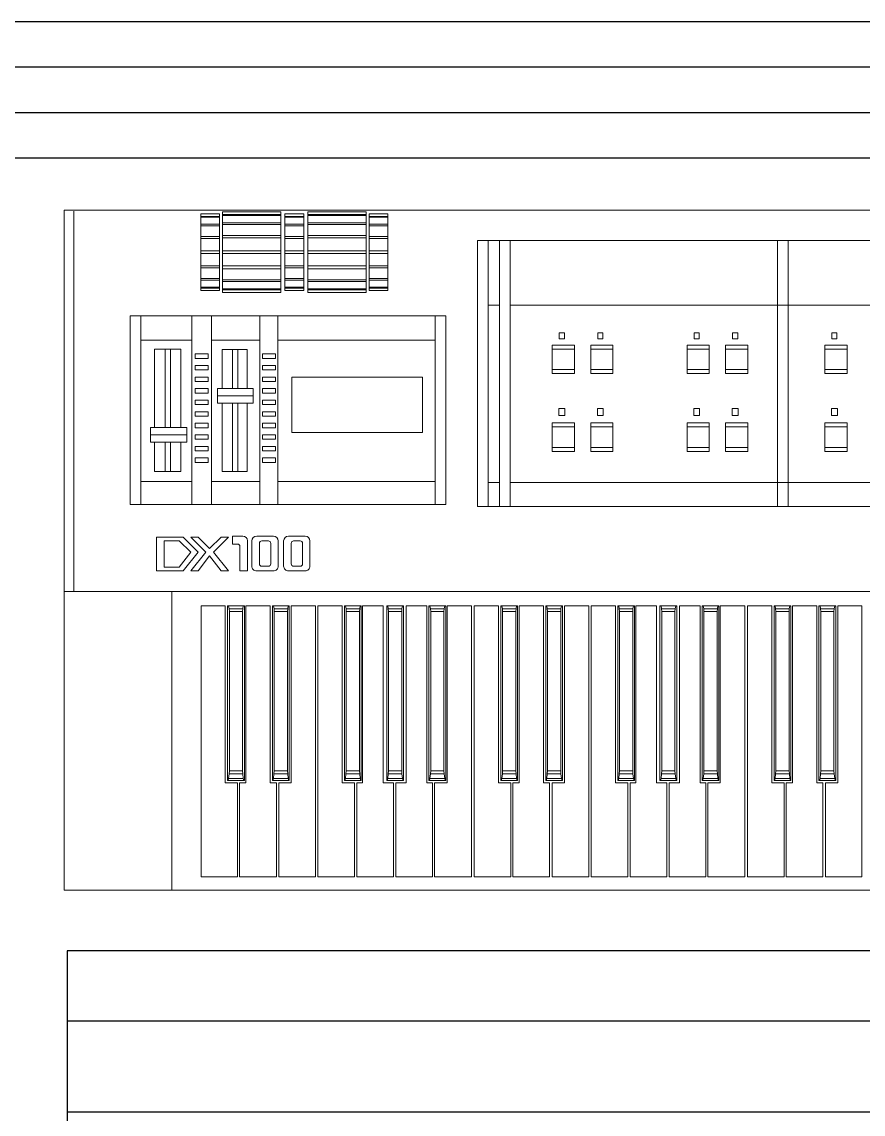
# Model space of a CAD drawing. Header units: inches. Extents: x -370 to 18, y -197 to 199.
# Drawn here: x -167.489 to -166.563, y 176.805 to 178.007 of the extents above; entities that cross this region are included whole.
import ezdxf

# ---------------------------------------------------------------- set-up
doc = ezdxf.new("R2010")
doc.units = ezdxf.units.IN
doc.header["$MEASUREMENT"] = 0
doc.layers.add('a_MUEBLE', color=3, linetype='Continuous', lineweight=5)
doc.layers.add('MUEBLES', color=7, linetype='Continuous')

# ---------------------------------------------------------------- blocks, each defined once
blk = doc.blocks.new('ca_mus12')
at = {"layer": 'a_MUEBLE', "linetype": 'Continuous'}
for p, q in [((0, 50.898), (0, 0)), ((101.974, 50.898), (0, 50.898)), ((30.924, 28.735), (30.924, 48.634)), ((30.924, 48.634), (30.924, 28.735)), ((31.712, 48.634), (30.924, 48.634)), ((30.924, 48.634), (96.845, 48.634)), ((33.363, 48.634), (32.575, 48.634)), ((53.382, 48.634), (54.17, 48.634)), ((4.934, 42.989), (4.934, 28.871)), ((28.553, 42.989), (4.934, 42.989)), ((28.553, 28.871), (28.553, 42.989)), ((4.934, 28.871), (28.553, 28.871)), ((30.924, 28.735), (31.712, 28.735)), ((96.845, 28.735), (30.924, 28.735)), ((32.575, 28.735), (33.363, 28.735)), ((54.17, 28.735), (53.382, 28.735)), ((0, 22.375), (101.974, 22.375)), ((0, 0), (101.974, 0))]:
    blk.add_line(p, q, dxfattribs=at)
at = {"layer": 'a_MUEBLE', "color": 8, "linetype": 'Continuous'}
for p, q in [((11.845, 44.746), (11.845, 50.766)), ((11.845, 50.766), (11.845, 50.573)), ((16.214, 50.766), (11.845, 50.766)), ((11.845, 50.766), (16.214, 50.766)), ((16.214, 50.573), (16.214, 50.766)), ((16.214, 50.766), (16.214, 44.746)), ((18.224, 50.766), (18.224, 44.746)), ((22.594, 50.766), (18.224, 50.766)), ((18.225, 50.766), (22.594, 50.766)), ((18.225, 50.573), (18.225, 50.766)), ((22.594, 50.766), (22.594, 50.573)), ((22.594, 44.746), (22.594, 50.766)), ((10.211, 50.623), (10.211, 44.889)), ((10.211, 50.438), (10.211, 50.623)), ((10.211, 50.623), (11.613, 50.623)), ((11.613, 50.623), (10.211, 50.623)), ((11.613, 50.438), (10.211, 50.438)), ((10.211, 49.846), (10.211, 50.371)), ((10.211, 50.371), (11.613, 50.371)), ((11.613, 50.623), (11.613, 50.438)), ((11.613, 44.889), (11.613, 50.623)), ((11.613, 50.371), (11.613, 49.846)), ((11.845, 50.573), (16.214, 50.573)), ((11.845, 50.501), (11.845, 49.95)), ((16.214, 50.501), (11.845, 50.501)), ((11.845, 49.95), (16.214, 49.95)), ((16.214, 49.95), (16.214, 50.501)), ((16.518, 50.623), (16.518, 44.889)), ((16.518, 50.438), (16.518, 50.623)), ((16.518, 50.623), (17.92, 50.623)), ((17.92, 50.623), (16.518, 50.623)), ((17.92, 50.438), (16.518, 50.438)), ((16.518, 49.846), (16.518, 50.371)), ((16.518, 50.371), (17.92, 50.371)), ((17.92, 50.623), (17.92, 50.438)), ((17.92, 44.889), (17.92, 50.623)), ((17.92, 50.371), (17.92, 49.846)), ((18.224, 50.501), (22.594, 50.501)), ((18.224, 49.95), (18.224, 50.501)), ((22.594, 49.95), (18.224, 49.95)), ((22.594, 50.573), (18.225, 50.573)), ((22.594, 50.501), (22.594, 49.95)), ((22.826, 50.623), (22.826, 50.438)), ((24.227, 50.623), (22.826, 50.623)), ((22.826, 50.623), (24.227, 50.623)), ((22.826, 44.889), (22.826, 50.623)), ((22.826, 50.438), (24.227, 50.438)), ((22.826, 50.371), (22.826, 49.846)), ((24.227, 50.371), (22.826, 50.371)), ((24.227, 50.623), (24.227, 44.889)), ((24.227, 50.438), (24.227, 50.623)), ((24.227, 49.846), (24.227, 50.371)), ((11.613, 49.846), (10.211, 49.846)), ((10.211, 48.935), (10.211, 49.72)), ((10.211, 49.72), (11.613, 49.72)), ((11.613, 49.72), (11.613, 48.935)), ((11.845, 49.818), (16.214, 49.818)), ((11.845, 48.994), (11.845, 49.818)), ((16.214, 49.818), (16.214, 48.994)), ((17.92, 49.846), (16.518, 49.846)), ((16.518, 48.935), (16.518, 49.72)), ((16.518, 49.72), (17.92, 49.72)), ((17.92, 49.72), (17.92, 48.935)), ((18.224, 49.818), (18.224, 48.994)), ((22.594, 49.818), (18.224, 49.818)), ((22.594, 48.994), (22.594, 49.818)), ((22.826, 49.846), (24.227, 49.846)), ((22.826, 49.72), (22.826, 48.935)), ((24.227, 49.72), (22.826, 49.72)), ((24.227, 48.935), (24.227, 49.72)), ((11.613, 48.935), (10.211, 48.935)), ((10.211, 47.845), (10.211, 48.771)), ((10.211, 48.771), (11.613, 48.771)), ((11.613, 48.771), (11.613, 47.845)), ((16.214, 48.994), (11.845, 48.994)), ((11.845, 48.822), (11.845, 47.849)), ((16.214, 48.822), (11.845, 48.822)), ((16.214, 47.849), (16.214, 48.822)), ((17.92, 48.935), (16.518, 48.935)), ((16.518, 47.845), (16.518, 48.771)), ((16.518, 48.771), (17.92, 48.771)), ((17.92, 48.771), (17.92, 47.845)), ((18.224, 48.994), (22.594, 48.994)), ((18.224, 48.822), (22.594, 48.822)), ((18.224, 47.849), (18.224, 48.822)), ((22.594, 48.822), (22.594, 47.849)), ((22.826, 48.935), (24.227, 48.935)), ((22.826, 48.771), (22.826, 47.845)), ((24.227, 48.771), (22.826, 48.771)), ((24.227, 47.845), (24.227, 48.771)), ((31.712, 28.735), (31.712, 48.634)), ((32.575, 48.634), (32.575, 28.735)), ((33.363, 28.735), (33.363, 48.634)), ((53.382, 28.735), (53.382, 48.634)), ((54.17, 48.634), (54.17, 28.735)), ((11.613, 47.845), (10.211, 47.845)), ((10.211, 46.741), (10.211, 47.667)), ((10.211, 47.667), (11.613, 47.667)), ((11.613, 47.667), (11.613, 46.741)), ((11.845, 47.849), (16.214, 47.849)), ((11.845, 47.663), (16.214, 47.663)), ((11.845, 46.725), (11.845, 47.663)), ((16.214, 47.663), (16.214, 46.725)), ((17.92, 47.845), (16.518, 47.845)), ((16.518, 46.741), (16.518, 47.667)), ((16.518, 47.667), (17.92, 47.667)), ((17.92, 47.667), (17.92, 46.741)), ((22.594, 47.849), (18.224, 47.849)), ((18.224, 47.663), (18.224, 46.725)), ((22.594, 47.663), (18.224, 47.663)), ((22.594, 46.725), (22.594, 47.663)), ((22.826, 47.845), (24.227, 47.845)), ((22.826, 47.667), (22.826, 46.741)), ((24.227, 47.667), (22.826, 47.667)), ((24.227, 46.741), (24.227, 47.667)), ((11.613, 46.741), (10.211, 46.741)), ((16.214, 46.725), (11.845, 46.725)), ((17.92, 46.741), (16.518, 46.741)), ((18.224, 46.725), (22.594, 46.725)), ((22.826, 46.741), (24.227, 46.741)), ((10.211, 45.792), (10.211, 46.577)), ((10.211, 46.577), (11.613, 46.577)), ((11.613, 45.792), (10.211, 45.792)), ((11.613, 46.577), (11.613, 45.792)), ((11.845, 46.518), (11.845, 45.694)), ((16.214, 46.518), (11.845, 46.518)), ((16.214, 45.694), (16.214, 46.518)), ((16.518, 45.792), (16.518, 46.577)), ((16.518, 46.577), (17.92, 46.577)), ((17.92, 45.792), (16.518, 45.792)), ((17.92, 46.577), (17.92, 45.792)), ((18.224, 46.518), (22.594, 46.518)), ((18.224, 45.694), (18.224, 46.518)), ((22.594, 46.518), (22.594, 45.694)), ((22.826, 46.577), (22.826, 45.792)), ((24.227, 46.577), (22.826, 46.577)), ((22.826, 45.792), (24.227, 45.792)), ((24.227, 45.792), (24.227, 46.577)), ((10.211, 45.142), (10.211, 45.666)), ((10.211, 45.666), (11.613, 45.666)), ((11.613, 45.142), (10.211, 45.142)), ((10.211, 44.889), (10.211, 45.074)), ((10.211, 45.074), (11.613, 45.074)), ((11.613, 45.666), (11.613, 45.142)), ((11.613, 45.074), (11.613, 44.889)), ((11.845, 45.694), (16.214, 45.694)), ((11.845, 45.562), (16.21, 45.562)), ((11.845, 45.011), (11.845, 45.562)), ((16.21, 45.011), (11.845, 45.011)), ((16.21, 45.562), (16.21, 45.011)), ((16.518, 45.142), (16.518, 45.666)), ((16.518, 45.666), (17.92, 45.666)), ((17.92, 45.142), (16.518, 45.142)), ((16.518, 44.889), (16.518, 45.074)), ((16.518, 45.074), (17.92, 45.074)), ((17.92, 45.666), (17.92, 45.142)), ((17.92, 45.074), (17.92, 44.889)), ((22.594, 45.694), (18.224, 45.694)), ((18.229, 45.562), (18.229, 45.011)), ((22.594, 45.562), (18.229, 45.562)), ((18.229, 45.011), (22.594, 45.011)), ((22.594, 45.011), (22.594, 45.562)), ((22.826, 45.666), (22.826, 45.142)), ((24.227, 45.666), (22.826, 45.666)), ((22.826, 45.142), (24.227, 45.142)), ((22.826, 45.074), (22.826, 44.889)), ((24.227, 45.074), (22.826, 45.074)), ((24.227, 45.142), (24.227, 45.666)), ((24.227, 44.889), (24.227, 45.074)), ((11.613, 44.889), (10.211, 44.889)), ((10.211, 44.889), (11.613, 44.889)), ((11.845, 44.94), (11.845, 44.746)), ((16.214, 44.94), (11.845, 44.94)), ((11.845, 44.746), (16.214, 44.746)), ((16.214, 44.746), (11.845, 44.746)), ((16.214, 44.746), (16.214, 44.94)), ((17.92, 44.889), (16.518, 44.889)), ((16.518, 44.889), (17.92, 44.889)), ((18.224, 44.94), (22.594, 44.94)), ((18.224, 44.746), (18.224, 44.94)), ((18.224, 44.746), (22.594, 44.746)), ((22.594, 44.746), (18.224, 44.746)), ((22.594, 44.94), (22.594, 44.746)), ((22.826, 44.889), (24.227, 44.889)), ((24.227, 44.889), (22.826, 44.889)), ((31.715, 43.78), (32.575, 43.78)), ((33.363, 43.78), (94.407, 43.78)), ((5.725, 42.957), (5.725, 28.903)), ((9.556, 42.957), (9.556, 28.903)), ((11.011, 28.903), (11.011, 42.957)), ((14.646, 42.951), (14.646, 28.908)), ((15.995, 28.908), (15.995, 42.951)), ((27.762, 28.903), (27.762, 42.957)), ((37.044, 41.73), (37.044, 41.269)), ((37.43, 41.73), (37.044, 41.73)), ((37.43, 41.269), (37.43, 41.73)), ((39.927, 41.73), (39.927, 41.269)), ((40.314, 41.73), (39.927, 41.73)), ((40.314, 41.269), (40.314, 41.73)), ((47.135, 41.73), (47.135, 41.269)), ((47.522, 41.73), (47.135, 41.73)), ((47.522, 41.269), (47.522, 41.73)), ((50.019, 41.73), (50.019, 41.269)), ((50.405, 41.73), (50.019, 41.73)), ((50.405, 41.269), (50.405, 41.73)), ((57.443, 41.73), (57.443, 41.269)), ((57.83, 41.73), (57.443, 41.73)), ((57.83, 41.269), (57.83, 41.73)), ((5.725, 41.165), (9.556, 41.165)), ((11.011, 41.165), (14.646, 41.165)), ((15.995, 41.165), (27.762, 41.165)), ((37.044, 41.269), (37.43, 41.269)), ((39.927, 41.269), (40.314, 41.269)), ((47.135, 41.269), (47.522, 41.269)), ((50.019, 41.269), (50.405, 41.269)), ((57.443, 41.269), (57.83, 41.269)), ((6.765, 40.495), (6.765, 34.641)), ((8.729, 40.495), (6.765, 40.495)), ((7.543, 40.464), (7.543, 34.641)), ((7.951, 40.464), (7.951, 34.641)), ((8.729, 34.641), (8.729, 40.495)), ((9.806, 40.141, 2.328), (9.806, 39.81, 2.328)), ((10.779, 40.141, 2.328), (9.806, 40.141, 2.328)), ((10.779, 39.81, 2.328), (10.779, 40.141, 2.328)), ((11.807, 40.463), (11.807, 37.567)), ((13.676, 40.463), (11.807, 40.463)), ((12.585, 40.432), (12.585, 37.567)), ((12.992, 40.432), (12.992, 37.567)), ((13.676, 37.567), (13.676, 40.463)), ((14.824, 40.141, 2.328), (14.824, 39.81, 2.328)), ((15.797, 40.141, 2.328), (14.824, 40.141, 2.328)), ((15.797, 39.81, 2.328), (15.797, 40.141, 2.328)), ((36.522, 40.809), (36.522, 38.666)), ((38.182, 40.809), (36.522, 40.809)), ((36.522, 40.504), (36.522, 38.971)), ((38.182, 40.504), (36.522, 40.504)), ((38.182, 38.666), (38.182, 40.809)), ((38.182, 38.971), (38.182, 40.504)), ((39.406, 40.809), (39.406, 38.666)), ((41.065, 40.809), (39.406, 40.809)), ((39.406, 40.504), (39.406, 38.971)), ((41.065, 40.504), (39.406, 40.504)), ((41.065, 38.666), (41.065, 40.809)), ((41.065, 38.971), (41.065, 40.504)), ((46.614, 40.809), (46.614, 38.666)), ((48.273, 40.809), (46.614, 40.809)), ((46.614, 40.504), (46.614, 38.971)), ((48.273, 40.504), (46.614, 40.504)), ((48.273, 38.666), (48.273, 40.809)), ((48.273, 38.971), (48.273, 40.504)), ((49.497, 40.809), (49.497, 38.666)), ((51.157, 40.809), (49.497, 40.809)), ((49.497, 40.504), (49.497, 38.971)), ((51.157, 40.504), (49.497, 40.504)), ((51.157, 38.666), (51.157, 40.809)), ((51.157, 38.971), (51.157, 40.504)), ((56.922, 40.809), (56.922, 38.666)), ((58.581, 40.809), (56.922, 40.809)), ((56.922, 40.504), (56.922, 38.971)), ((58.581, 40.504), (56.922, 40.504)), ((58.581, 38.666), (58.581, 40.809)), ((58.581, 38.971), (58.581, 40.504)), ((9.806, 39.81, 2.328), (10.779, 39.81, 2.328)), ((9.806, 39.276, 2.328), (9.806, 38.945, 2.328)), ((10.779, 39.276, 2.328), (9.806, 39.276, 2.328)), ((10.779, 38.945, 2.328), (10.779, 39.276, 2.328)), ((14.824, 39.81, 2.328), (15.797, 39.81, 2.328)), ((14.824, 39.276, 2.328), (14.824, 38.945, 2.328)), ((15.797, 39.276, 2.328), (14.824, 39.276, 2.328)), ((15.797, 38.945, 2.328), (15.797, 39.276, 2.328)), ((9.806, 38.945, 2.328), (10.779, 38.945, 2.328)), ((14.824, 38.945, 2.328), (15.797, 38.945, 2.328)), ((36.522, 38.971), (38.182, 38.971)), ((36.522, 38.666), (38.182, 38.666)), ((39.406, 38.971), (41.065, 38.971)), ((39.406, 38.666), (41.065, 38.666)), ((46.614, 38.971), (48.273, 38.971)), ((46.614, 38.666), (48.273, 38.666)), ((49.497, 38.971), (51.157, 38.971)), ((49.497, 38.666), (51.157, 38.666)), ((56.922, 38.971), (58.581, 38.971)), ((56.922, 38.666), (58.581, 38.666)), ((9.806, 38.411, 2.328), (9.806, 38.08, 2.328)), ((10.779, 38.411, 2.328), (9.806, 38.411, 2.328)), ((9.806, 38.08, 2.328), (10.779, 38.08, 2.328)), ((10.779, 38.08, 2.328), (10.779, 38.411, 2.328)), ((14.824, 38.411, 2.328), (14.824, 38.08, 2.328)), ((15.797, 38.411, 2.328), (14.824, 38.411, 2.328)), ((14.824, 38.08, 2.328), (15.797, 38.08, 2.328)), ((15.797, 38.08, 2.328), (15.797, 38.411, 2.328)), ((17.03, 38.406), (17.03, 34.253)), ((26.814, 38.406), (17.03, 38.406)), ((26.814, 34.253), (26.814, 38.406)), ((9.806, 37.546, 2.328), (9.806, 37.215, 2.328)), ((10.779, 37.546, 2.328), (9.806, 37.546, 2.328)), ((9.806, 37.215, 2.328), (10.779, 37.215, 2.328)), ((10.779, 37.215, 2.328), (10.779, 37.546, 2.328)), ((11.475, 37.567), (11.475, 36.467)), ((14.139, 37.567), (11.475, 37.567)), ((11.475, 37.017), (14.139, 37.017)), ((14.139, 36.467), (14.139, 37.567)), ((14.824, 37.546, 2.328), (14.824, 37.215, 2.328)), ((15.797, 37.546, 2.328), (14.824, 37.546, 2.328)), ((14.824, 37.215, 2.328), (15.797, 37.215, 2.328)), ((15.797, 37.215, 2.328), (15.797, 37.546, 2.328)), ((9.806, 36.681, 2.328), (9.806, 36.35, 2.328)), ((10.779, 36.681, 2.328), (9.806, 36.681, 2.328)), ((9.806, 36.35, 2.328), (10.779, 36.35, 2.328)), ((10.779, 36.35, 2.328), (10.779, 36.681, 2.328)), ((11.475, 36.467), (14.139, 36.467)), ((11.807, 36.467), (11.807, 31.345)), ((12.585, 36.467), (12.585, 31.345)), ((12.992, 36.467), (12.992, 31.345)), ((13.676, 31.345), (13.676, 36.467)), ((14.824, 36.681, 2.328), (14.824, 36.35, 2.328)), ((15.797, 36.681, 2.328), (14.824, 36.681, 2.328)), ((14.824, 36.35, 2.328), (15.797, 36.35, 2.328)), ((15.797, 36.35, 2.328), (15.797, 36.681, 2.328)), ((37.014, 36.053), (37.014, 35.533)), ((37.46, 36.053), (37.014, 36.053)), ((37.46, 35.533), (37.46, 36.053)), ((39.897, 36.053), (39.897, 35.533)), ((40.343, 36.053), (39.897, 36.053)), ((40.343, 35.533), (40.343, 36.053)), ((47.105, 36.053), (47.105, 35.533)), ((47.552, 36.053), (47.105, 36.053)), ((47.552, 35.533), (47.552, 36.053)), ((49.989, 36.053), (49.989, 35.533)), ((50.435, 36.053), (49.989, 36.053)), ((50.435, 35.533), (50.435, 36.053)), ((57.413, 36.053), (57.413, 35.533)), ((57.86, 36.053), (57.413, 36.053)), ((57.86, 35.533), (57.86, 36.053)), ((9.806, 35.816, 2.328), (9.806, 35.485, 2.328)), ((10.779, 35.816, 2.328), (9.806, 35.816, 2.328)), ((9.806, 35.485, 2.328), (10.779, 35.485, 2.328)), ((10.779, 35.485, 2.328), (10.779, 35.816, 2.328)), ((14.824, 35.816, 2.328), (14.824, 35.485, 2.328)), ((15.797, 35.816, 2.328), (14.824, 35.816, 2.328)), ((14.824, 35.485, 2.328), (15.797, 35.485, 2.328)), ((15.797, 35.485, 2.328), (15.797, 35.816, 2.328)), ((37.014, 35.533), (37.46, 35.533)), ((39.897, 35.533), (40.343, 35.533)), ((47.105, 35.533), (47.552, 35.533)), ((49.989, 35.533), (50.435, 35.533)), ((57.413, 35.533), (57.86, 35.533)), ((6.451, 34.641), (6.451, 33.541)), ((9.17, 34.641), (6.451, 34.641)), ((9.17, 33.541), (9.17, 34.641)), ((9.806, 34.951, 2.328), (9.806, 34.62, 2.328)), ((10.779, 34.951, 2.328), (9.806, 34.951, 2.328)), ((9.806, 34.62, 2.328), (10.779, 34.62, 2.328)), ((10.779, 34.62, 2.328), (10.779, 34.951, 2.328)), ((14.824, 34.951, 2.328), (14.824, 34.62, 2.328)), ((15.797, 34.951, 2.328), (14.824, 34.951, 2.328)), ((14.824, 34.62, 2.328), (15.797, 34.62, 2.328)), ((15.797, 34.62, 2.328), (15.797, 34.951, 2.328)), ((36.522, 34.986), (36.522, 32.843)), ((38.182, 34.986), (36.522, 34.986)), ((36.522, 34.681), (36.522, 33.148)), ((38.182, 34.681), (36.522, 34.681)), ((38.182, 32.843), (38.182, 34.986)), ((38.182, 33.148), (38.182, 34.681)), ((39.406, 34.986), (39.406, 32.843)), ((41.065, 34.986), (39.406, 34.986)), ((39.406, 34.681), (39.406, 33.148)), ((41.065, 34.681), (39.406, 34.681)), ((41.065, 32.843), (41.065, 34.986)), ((41.065, 33.148), (41.065, 34.681)), ((46.614, 34.986), (46.614, 32.843)), ((48.273, 34.986), (46.614, 34.986)), ((46.614, 34.681), (46.614, 33.148)), ((48.273, 34.681), (46.614, 34.681)), ((48.273, 32.843), (48.273, 34.986)), ((48.273, 33.148), (48.273, 34.681)), ((49.497, 34.986), (49.497, 32.843)), ((51.157, 34.986), (49.497, 34.986)), ((49.497, 34.681), (49.497, 33.148)), ((51.157, 34.681), (49.497, 34.681)), ((51.157, 32.843), (51.157, 34.986)), ((51.157, 33.148), (51.157, 34.681)), ((56.922, 34.986), (56.922, 32.843)), ((58.581, 34.986), (56.922, 34.986)), ((56.922, 34.681), (56.922, 33.148)), ((58.581, 34.681), (56.922, 34.681)), ((58.581, 32.843), (58.581, 34.986)), ((58.581, 33.148), (58.581, 34.681)), ((6.451, 34.091), (9.17, 34.091)), ((6.451, 33.541), (9.17, 33.541)), ((6.765, 33.541), (6.765, 31.345)), ((7.543, 33.541), (7.543, 31.345)), ((7.951, 33.541), (7.951, 31.345)), ((8.729, 31.345), (8.729, 33.541)), ((9.806, 34.086, 2.328), (9.806, 33.755, 2.328)), ((10.779, 34.086, 2.328), (9.806, 34.086, 2.328)), ((9.806, 33.755, 2.328), (10.779, 33.755, 2.328)), ((10.779, 33.755, 2.328), (10.779, 34.086, 2.328)), ((14.824, 34.086, 2.328), (14.824, 33.755, 2.328)), ((15.797, 34.086, 2.328), (14.824, 34.086, 2.328)), ((14.824, 33.755, 2.328), (15.797, 33.755, 2.328)), ((15.797, 33.755, 2.328), (15.797, 34.086, 2.328)), ((17.03, 34.253), (26.814, 34.253)), ((9.806, 33.221, 2.328), (9.806, 32.89, 2.328)), ((10.779, 33.221, 2.328), (9.806, 33.221, 2.328)), ((9.806, 32.89, 2.328), (10.779, 32.89, 2.328)), ((10.779, 32.89, 2.328), (10.779, 33.221, 2.328)), ((14.824, 33.221, 2.328), (14.824, 32.89, 2.328)), ((15.797, 33.221, 2.328), (14.824, 33.221, 2.328)), ((14.824, 32.89, 2.328), (15.797, 32.89, 2.328)), ((15.797, 32.89, 2.328), (15.797, 33.221, 2.328)), ((36.522, 33.148), (38.182, 33.148)), ((36.522, 32.843), (38.182, 32.843)), ((39.406, 33.148), (41.065, 33.148)), ((39.406, 32.843), (41.065, 32.843)), ((46.614, 33.148), (48.273, 33.148)), ((46.614, 32.843), (48.273, 32.843)), ((49.497, 33.148), (51.157, 33.148)), ((49.497, 32.843), (51.157, 32.843)), ((56.922, 33.148), (58.581, 33.148)), ((56.922, 32.843), (58.581, 32.843)), ((9.806, 32.356, 2.328), (9.806, 32.025, 2.328)), ((10.779, 32.356, 2.328), (9.806, 32.356, 2.328)), ((9.806, 32.025, 2.328), (10.779, 32.025, 2.328)), ((10.779, 32.025, 2.328), (10.779, 32.356, 2.328)), ((14.824, 32.356, 2.328), (14.824, 32.025, 2.328)), ((15.797, 32.356, 2.328), (14.824, 32.356, 2.328)), ((14.824, 32.025, 2.328), (15.797, 32.025, 2.328)), ((15.797, 32.025, 2.328), (15.797, 32.356, 2.328)), ((6.765, 31.345), (8.729, 31.345)), ((11.807, 31.345), (13.676, 31.345)), ((5.725, 30.588), (9.556, 30.588)), ((11.011, 30.588), (14.646, 30.588)), ((15.995, 30.588), (27.762, 30.588)), ((31.705, 30.522), (32.575, 30.522)), ((33.363, 30.522), (94.407, 30.522)), ((8.894, 26.438, 0.139), (6.908, 26.438, 0.139)), ((6.908, 26.438, 0.139), (6.908, 23.899, 0.139)), ((10.03, 25.31, 0.139), (8.894, 26.438, 0.139)), ((10.03, 26.438, 0.774), (9.462, 26.438, 0.774)), ((9.462, 26.438, 0.774), (10.597, 25.31, 0.774)), ((10.881, 25.592, 0.774), (10.03, 26.438, 0.774)), ((11.732, 26.438, 0.774), (10.881, 25.592, 0.774)), ((11.165, 25.31, 0.774), (12.3, 26.438, 0.774)), ((12.3, 26.438, 0.774), (11.732, 26.438, 0.774)), ((12.584, 25.913, 0.714), (12.584, 26.515, 0.179)), ((13.358, 26.515, 0.136), (12.584, 26.515, 0.179)), ((15.647, 26.508, 0.139), (14.399, 26.508, 0.139)), ((14.438, 26.508, 0.139), (15.621, 26.508, 0.139)), ((18.026, 26.508, 0.139), (16.778, 26.508, 0.139)), ((16.817, 26.508, 0.139), (17.999, 26.508, 0.139)), ((7.475, 24.181, 0.743), (7.475, 26.156, 0.743)), ((7.475, 26.156, 0.743), (8.611, 26.156, 0.743)), ((8.611, 26.156, 0.743), (9.462, 25.31, 0.743)), ((12.971, 25.913, 0.697), (12.584, 25.913, 0.697)), ((13.151, 25.733, 0.697), (13.151, 24.422, 0.312)), ((13.719, 24.268, 0.136), (13.719, 26.154, 0.136)), ((14.039, 26.147, 0.139), (14.039, 24.261, 0.139)), ((14.605, 25.972, 0.139), (14.605, 24.432, 0.139)), ((14.785, 26.153, 0.139), (15.275, 26.153, 0.139)), ((15.456, 25.972, 0.139), (15.456, 24.432, 0.139)), ((16.007, 24.261, 0.139), (16.007, 26.147, 0.139)), ((16.418, 26.147, 0.139), (16.418, 24.261, 0.139)), ((16.982, 24.616, 0.253), (16.982, 25.791, 0.382)), ((16.983, 25.972, 0.139), (16.983, 24.432, 0.139)), ((17.164, 26.153, 0.139), (17.654, 26.153, 0.139)), ((17.834, 24.432, 0.139), (17.834, 25.972, 0.139)), ((17.834, 25.826, 0.064), (17.834, 24.616, 0.253)), ((18.386, 24.261, 0.139), (18.386, 26.147, 0.139)), ((9.462, 25.31, 0.743), (8.611, 24.181, 0.743)), ((8.894, 23.899, 0.139), (10.03, 25.31, 0.139)), ((10.597, 25.31, 0.774), (9.462, 23.899, 0.774)), ((10.03, 25.31, 0.139), (10.03, 25.31, 0.139)), ((10.03, 23.899, 0.774), (10.881, 25.028, 0.774)), ((10.881, 25.028, 0.774), (11.732, 23.899, 0.774)), ((12.3, 23.899, 0.774), (11.165, 25.31, 0.774)), ((6.908, 23.899, 0.139), (8.894, 23.899, 0.139)), ((8.611, 24.181, 0.743), (7.475, 24.181, 0.743)), ((9.462, 23.899, 0.774), (10.03, 23.899, 0.774)), ((11.732, 23.899, 0.774), (12.3, 23.899, 0.774)), ((13.151, 24.422, 0.312), (13.151, 23.901, 0.312)), ((13.151, 23.901, 0.312), (13.719, 23.901, 0.312)), ((13.719, 24.268, 0.136), (13.719, 23.901, 0.136)), ((14.399, 23.901, 0.139), (15.647, 23.901, 0.139)), ((14.785, 24.251, 0.139), (15.275, 24.251, 0.139)), ((16.778, 23.901, 0.139), (18.026, 23.901, 0.139)), ((17.164, 24.251, 0.139), (17.654, 24.251, 0.139)), ((10.235, 21.28), (10.235, 1.007)), ((12.046, 21.28), (10.235, 21.28)), ((10.235, 21.28), (10.235, 1.007)), ((12.046, 8.045), (12.046, 21.28)), ((12.218, 21.285), (12.218, 8.219)), ((12.218, 8.219), (12.218, 21.285)), ((12.218, 21.285), (12.297, 21.285)), ((13.479, 21.285), (12.218, 21.285)), ((12.297, 21.285), (12.337, 21.077)), ((13.4, 21.285), (13.36, 21.077)), ((13.479, 21.285), (13.4, 21.285)), ((13.479, 8.219), (13.479, 21.285)), ((13.479, 8.219), (13.479, 21.285)), ((13.595, 8.045), (13.595, 21.28)), ((13.595, 21.28), (15.407, 21.28)), ((15.407, 21.28), (15.407, 8.045)), ((15.578, 21.285), (15.578, 8.219)), ((15.578, 8.219), (15.578, 21.285)), ((15.578, 21.285), (15.657, 21.285)), ((16.84, 21.285), (15.578, 21.285)), ((15.657, 21.285), (15.698, 21.077)), ((16.761, 21.285), (16.72, 21.077)), ((16.84, 21.285), (16.761, 21.285)), ((16.84, 8.219), (16.84, 21.285)), ((16.84, 8.219), (16.84, 21.285)), ((16.986, 8.045), (16.986, 21.28)), ((16.986, 21.28), (18.797, 21.28)), ((18.797, 21.28), (18.797, 1.007)), ((18.983, 21.28), (18.983, 1.007)), ((20.794, 21.28), (18.983, 21.28)), ((20.794, 8.045), (20.794, 21.28)), ((20.966, 21.285), (20.966, 8.219)), ((20.966, 8.219), (20.966, 21.285)), ((20.966, 21.285), (21.045, 21.285)), ((22.227, 21.285), (20.966, 21.285)), ((21.045, 21.285), (21.085, 21.077)), ((22.148, 21.285), (22.108, 21.077)), ((22.227, 21.285), (22.148, 21.285)), ((22.227, 8.219), (22.227, 21.285)), ((22.227, 8.219), (22.227, 21.285)), ((22.317, 8.045), (22.317, 21.28)), ((22.317, 21.28), (23.877, 21.28)), ((23.877, 21.28), (23.877, 8.045)), ((24.13, 21.285), (24.13, 8.219)), ((24.13, 8.219), (24.13, 21.285)), ((24.13, 21.285), (24.208, 21.285)), ((25.391, 21.285), (24.13, 21.285)), ((24.208, 21.285), (24.249, 21.077)), ((25.312, 21.285), (25.271, 21.077)), ((25.391, 21.285), (25.312, 21.285)), ((25.391, 8.219), (25.391, 21.285)), ((25.391, 8.219), (25.391, 21.285)), ((25.585, 8.045), (25.585, 21.28)), ((25.585, 21.28), (27.133, 21.28)), ((27.133, 21.28), (27.133, 8.045)), ((27.286, 21.285), (27.286, 8.219)), ((27.286, 8.219), (27.286, 21.285)), ((27.286, 21.285), (27.365, 21.285)), ((28.547, 21.285), (27.286, 21.285)), ((27.365, 21.285), (27.405, 21.077)), ((28.469, 21.285), (28.428, 21.077)), ((28.547, 21.285), (28.469, 21.285)), ((28.547, 8.219), (28.547, 21.285)), ((28.547, 8.219), (28.547, 21.285)), ((28.646, 21.28), (28.646, 8.045)), ((30.47, 21.28), (28.646, 21.28)), ((30.47, 21.28), (30.47, 1.007)), ((30.47, 1.007), (30.47, 21.28)), ((32.498, 21.28), (30.686, 21.28)), ((30.686, 21.28), (30.686, 1.007)), ((32.498, 8.045), (32.498, 21.28)), ((32.669, 21.285), (32.669, 8.219)), ((32.669, 8.219), (32.669, 21.285)), ((32.669, 21.285), (32.748, 21.285)), ((33.931, 21.285), (32.669, 21.285)), ((32.748, 21.285), (32.789, 21.077)), ((33.852, 21.285), (33.811, 21.077)), ((33.931, 21.285), (33.852, 21.285)), ((33.931, 8.219), (33.931, 21.285)), ((33.931, 8.219), (33.931, 21.285)), ((34.047, 8.045), (34.047, 21.28)), ((34.047, 21.28), (35.858, 21.28)), ((35.858, 21.28), (35.858, 8.045)), ((36.03, 21.285), (36.03, 8.219)), ((36.03, 8.219), (36.03, 21.285)), ((36.03, 21.285), (36.109, 21.285)), ((37.291, 21.285), (36.03, 21.285)), ((36.109, 21.285), (36.149, 21.077)), ((37.212, 21.285), (37.172, 21.077)), ((37.291, 21.285), (37.212, 21.285)), ((37.291, 8.219), (37.291, 21.285)), ((37.291, 8.219), (37.291, 21.285)), ((37.437, 8.045), (37.437, 21.28)), ((37.437, 21.28), (39.249, 21.28)), ((39.249, 21.28), (39.249, 1.007)), ((39.434, 21.28), (39.434, 1.007)), ((41.246, 21.28), (39.434, 21.28)), ((41.246, 8.045), (41.246, 21.28)), ((41.417, 21.285), (41.417, 8.219)), ((41.417, 8.219), (41.417, 21.285)), ((41.417, 21.285), (41.496, 21.285)), ((42.679, 21.285), (41.417, 21.285)), ((41.496, 21.285), (41.537, 21.077)), ((42.6, 21.285), (42.559, 21.077)), ((42.679, 21.285), (42.6, 21.285)), ((42.679, 8.219), (42.679, 21.285)), ((42.679, 8.219), (42.679, 21.285)), ((42.768, 8.045), (42.768, 21.28)), ((42.768, 21.28), (44.328, 21.28)), ((44.328, 21.28), (44.328, 8.045)), ((44.581, 21.285), (44.581, 8.219)), ((44.581, 8.219), (44.581, 21.285)), ((44.581, 21.285), (44.66, 21.285)), ((45.842, 21.285), (44.581, 21.285)), ((44.66, 21.285), (44.7, 21.077)), ((45.764, 21.285), (45.723, 21.077)), ((45.842, 21.285), (45.764, 21.285)), ((45.842, 8.219), (45.842, 21.285)), ((45.842, 8.219), (45.842, 21.285)), ((46.037, 8.045), (46.037, 21.28)), ((46.037, 21.28), (47.585, 21.28)), ((47.585, 21.28), (47.585, 8.045)), ((47.738, 21.285), (47.738, 8.219)), ((47.738, 8.219), (47.738, 21.285)), ((47.738, 21.285), (47.816, 21.285)), ((48.999, 21.285), (47.738, 21.285)), ((47.816, 21.285), (47.857, 21.077)), ((48.92, 21.285), (48.88, 21.077)), ((48.999, 21.285), (48.92, 21.285)), ((48.999, 8.219), (48.999, 21.285)), ((48.999, 8.219), (48.999, 21.285)), ((49.097, 21.28), (49.097, 8.045)), ((50.922, 21.28), (49.097, 21.28)), ((50.922, 1.007), (50.922, 21.28)), ((52.949, 21.28), (51.138, 21.28)), ((51.138, 21.28), (51.138, 1.007)), ((51.138, 21.28), (51.138, 1.007)), ((52.949, 8.045), (52.949, 21.28)), ((53.121, 21.285), (53.121, 8.219)), ((53.121, 8.219), (53.121, 21.285)), ((53.121, 21.285), (53.2, 21.285)), ((54.382, 21.285), (53.121, 21.285)), ((53.2, 21.285), (53.24, 21.077)), ((54.303, 21.285), (54.263, 21.077)), ((54.382, 21.285), (54.303, 21.285)), ((54.382, 8.219), (54.382, 21.285)), ((54.382, 8.219), (54.382, 21.285)), ((54.498, 8.045), (54.498, 21.28)), ((54.498, 21.28), (56.31, 21.28)), ((56.31, 21.28), (56.31, 8.045)), ((56.481, 21.285), (56.481, 8.219)), ((56.481, 8.219), (56.481, 21.285)), ((56.481, 21.285), (56.56, 21.285)), ((57.743, 21.285), (56.481, 21.285)), ((56.56, 21.285), (56.601, 21.077)), ((57.664, 21.285), (57.623, 21.077)), ((57.743, 21.285), (57.664, 21.285)), ((57.743, 8.219), (57.743, 21.285)), ((57.743, 8.219), (57.743, 21.285)), ((57.889, 8.045), (57.889, 21.28)), ((57.889, 21.28), (59.7, 21.28)), ((59.7, 21.28), (59.7, 1.007)), ((12.336, 21.077), (13.361, 21.077)), ((12.337, 21.077), (12.356, 20.87)), ((12.356, 20.87), (13.341, 20.868)), ((12.356, 20.87), (12.356, 8.946)), ((13.36, 21.077), (13.341, 20.87)), ((13.341, 20.87), (13.341, 8.946)), ((15.696, 21.077), (16.721, 21.077)), ((15.698, 21.077), (15.716, 20.87)), ((15.716, 20.87), (16.702, 20.868)), ((15.716, 20.87), (15.716, 8.946)), ((16.72, 21.077), (16.702, 20.87)), ((16.702, 20.87), (16.702, 8.946)), ((21.084, 21.077), (22.109, 21.077)), ((21.085, 21.077), (21.104, 20.87)), ((21.104, 20.87), (22.089, 20.868)), ((21.104, 20.87), (21.104, 8.946)), ((22.108, 21.077), (22.089, 20.87)), ((22.089, 20.87), (22.089, 8.946)), ((24.248, 21.077), (25.273, 21.077)), ((24.249, 21.077), (24.267, 20.87)), ((24.267, 20.87), (25.253, 20.868)), ((24.267, 20.87), (24.267, 8.946)), ((25.271, 21.077), (25.253, 20.87)), ((25.253, 20.87), (25.253, 8.946)), ((27.404, 21.077), (28.429, 21.077)), ((27.405, 21.077), (27.424, 20.87)), ((27.424, 20.87), (28.409, 20.868)), ((27.424, 20.87), (27.424, 8.946)), ((28.428, 21.077), (28.409, 20.87)), ((28.409, 20.87), (28.409, 8.946)), ((32.788, 21.077), (33.812, 21.077)), ((32.789, 21.077), (32.807, 20.87)), ((32.807, 20.87), (33.793, 20.868)), ((32.807, 20.87), (32.807, 8.946)), ((33.811, 21.077), (33.793, 20.87)), ((33.793, 20.87), (33.793, 8.946)), ((36.148, 21.077), (37.173, 21.077)), ((36.149, 21.077), (36.168, 20.87)), ((36.168, 20.87), (37.153, 20.868)), ((36.168, 20.87), (36.168, 8.946)), ((37.172, 21.077), (37.153, 20.87)), ((37.153, 20.87), (37.153, 8.946)), ((41.535, 21.077), (42.56, 21.077)), ((41.537, 21.077), (41.555, 20.87)), ((41.555, 20.87), (42.541, 20.868)), ((41.555, 20.87), (41.555, 8.946)), ((42.559, 21.077), (42.541, 20.87)), ((42.541, 20.87), (42.541, 8.946)), ((44.699, 21.077), (45.724, 21.077)), ((44.7, 21.077), (44.719, 20.87)), ((44.719, 20.87), (45.704, 20.868)), ((44.719, 20.87), (44.719, 8.946)), ((45.723, 21.077), (45.704, 20.87)), ((45.704, 20.87), (45.704, 8.946)), ((47.856, 21.077), (48.881, 21.077)), ((47.857, 21.077), (47.876, 20.87)), ((47.876, 20.87), (48.861, 20.868)), ((47.876, 20.87), (47.876, 8.946)), ((48.88, 21.077), (48.861, 20.87)), ((48.861, 20.87), (48.861, 8.946)), ((53.239, 21.077), (54.264, 21.077)), ((53.24, 21.077), (53.259, 20.87)), ((53.259, 20.87), (54.244, 20.868)), ((53.259, 20.87), (53.259, 8.946)), ((54.263, 21.077), (54.244, 20.87)), ((54.244, 20.87), (54.244, 8.946)), ((56.6, 21.077), (57.624, 21.077)), ((56.601, 21.077), (56.619, 20.87)), ((56.619, 20.87), (57.605, 20.868)), ((56.619, 20.87), (56.619, 8.946)), ((57.623, 21.077), (57.605, 20.87)), ((57.605, 20.87), (57.605, 8.946)), ((12.257, 8.219), (12.218, 8.219)), ((12.218, 8.219), (13.479, 8.219)), ((12.297, 8.371), (12.257, 8.219)), ((12.336, 8.723), (12.297, 8.371)), ((12.297, 8.371), (13.4, 8.371)), ((12.356, 8.946), (12.336, 8.723)), ((12.336, 8.723), (13.361, 8.723)), ((12.356, 8.946), (13.341, 8.946)), ((13.341, 8.946), (13.361, 8.723)), ((13.361, 8.723), (13.4, 8.371)), ((13.4, 8.371), (13.44, 8.219)), ((13.44, 8.219), (13.479, 8.219)), ((15.618, 8.219), (15.578, 8.219)), ((15.578, 8.219), (16.84, 8.219)), ((15.657, 8.371), (15.618, 8.219)), ((15.696, 8.723), (15.657, 8.371)), ((15.657, 8.371), (16.761, 8.371)), ((15.716, 8.946), (15.696, 8.723)), ((15.696, 8.723), (16.721, 8.723)), ((15.716, 8.946), (16.702, 8.946)), ((16.702, 8.946), (16.721, 8.723)), ((16.721, 8.723), (16.761, 8.371)), ((16.761, 8.371), (16.8, 8.219)), ((16.8, 8.219), (16.84, 8.219)), ((21.005, 8.219), (20.966, 8.219)), ((20.966, 8.219), (22.227, 8.219)), ((21.045, 8.371), (21.005, 8.219)), ((21.084, 8.723), (21.045, 8.371)), ((21.045, 8.371), (22.148, 8.371)), ((21.104, 8.946), (21.084, 8.723)), ((21.084, 8.723), (22.109, 8.723)), ((21.104, 8.946), (22.089, 8.946)), ((22.089, 8.946), (22.109, 8.723)), ((22.109, 8.723), (22.148, 8.371)), ((22.148, 8.371), (22.188, 8.219)), ((22.188, 8.219), (22.227, 8.219)), ((24.169, 8.219), (24.13, 8.219)), ((24.13, 8.219), (25.391, 8.219)), ((24.208, 8.371), (24.169, 8.219)), ((24.248, 8.723), (24.208, 8.371)), ((24.208, 8.371), (25.312, 8.371)), ((24.267, 8.946), (24.248, 8.723)), ((24.248, 8.723), (25.273, 8.723)), ((24.267, 8.946), (25.253, 8.946)), ((25.253, 8.946), (25.273, 8.723)), ((25.273, 8.723), (25.312, 8.371)), ((25.312, 8.371), (25.351, 8.219)), ((25.351, 8.219), (25.391, 8.219)), ((27.326, 8.219), (27.286, 8.219)), ((27.286, 8.219), (28.547, 8.219)), ((27.365, 8.371), (27.326, 8.219)), ((27.404, 8.723), (27.365, 8.371)), ((27.365, 8.371), (28.469, 8.371)), ((27.424, 8.946), (27.404, 8.723)), ((27.404, 8.723), (28.429, 8.723)), ((27.424, 8.946), (28.409, 8.946)), ((28.409, 8.946), (28.429, 8.723)), ((28.429, 8.723), (28.469, 8.371)), ((28.469, 8.371), (28.508, 8.219)), ((28.508, 8.219), (28.547, 8.219)), ((32.709, 8.219), (32.669, 8.219)), ((32.669, 8.219), (33.931, 8.219)), ((32.748, 8.371), (32.709, 8.219)), ((32.788, 8.723), (32.748, 8.371)), ((32.748, 8.371), (33.852, 8.371)), ((32.807, 8.946), (32.788, 8.723)), ((32.788, 8.723), (33.812, 8.723)), ((32.807, 8.946), (33.793, 8.946)), ((33.793, 8.946), (33.812, 8.723)), ((33.812, 8.723), (33.852, 8.371)), ((33.852, 8.371), (33.891, 8.219)), ((33.891, 8.219), (33.931, 8.219)), ((36.069, 8.219), (36.03, 8.219)), ((36.03, 8.219), (37.291, 8.219)), ((36.109, 8.371), (36.069, 8.219)), ((36.148, 8.723), (36.109, 8.371)), ((36.109, 8.371), (37.212, 8.371)), ((36.168, 8.946), (36.148, 8.723)), ((36.148, 8.723), (37.173, 8.723)), ((36.168, 8.946), (37.153, 8.946)), ((37.153, 8.946), (37.173, 8.723)), ((37.173, 8.723), (37.212, 8.371)), ((37.212, 8.371), (37.252, 8.219)), ((37.252, 8.219), (37.291, 8.219)), ((41.457, 8.219), (41.417, 8.219)), ((41.417, 8.219), (42.679, 8.219)), ((41.496, 8.371), (41.457, 8.219)), ((41.535, 8.723), (41.496, 8.371)), ((41.496, 8.371), (42.6, 8.371)), ((41.555, 8.946), (41.535, 8.723)), ((41.535, 8.723), (42.56, 8.723)), ((41.555, 8.946), (42.541, 8.946)), ((42.541, 8.946), (42.56, 8.723)), ((42.56, 8.723), (42.6, 8.371)), ((42.6, 8.371), (42.639, 8.219)), ((42.639, 8.219), (42.679, 8.219)), ((44.62, 8.219), (44.581, 8.219)), ((44.581, 8.219), (45.842, 8.219)), ((44.66, 8.371), (44.62, 8.219)), ((44.699, 8.723), (44.66, 8.371)), ((44.66, 8.371), (45.764, 8.371)), ((44.719, 8.946), (44.699, 8.723)), ((44.699, 8.723), (45.724, 8.723)), ((44.719, 8.946), (45.704, 8.946)), ((45.704, 8.946), (45.724, 8.723)), ((45.724, 8.723), (45.764, 8.371)), ((45.764, 8.371), (45.803, 8.219)), ((45.803, 8.219), (45.842, 8.219)), ((47.777, 8.219), (47.738, 8.219)), ((47.738, 8.219), (48.999, 8.219)), ((47.816, 8.371), (47.777, 8.219)), ((47.856, 8.723), (47.816, 8.371)), ((47.816, 8.371), (48.92, 8.371)), ((47.876, 8.946), (47.856, 8.723)), ((47.856, 8.723), (48.881, 8.723)), ((47.876, 8.946), (48.861, 8.946)), ((48.861, 8.946), (48.881, 8.723)), ((48.881, 8.723), (48.92, 8.371)), ((48.92, 8.371), (48.96, 8.219)), ((48.96, 8.219), (48.999, 8.219)), ((53.16, 8.219), (53.121, 8.219)), ((53.121, 8.219), (54.382, 8.219)), ((53.2, 8.371), (53.16, 8.219)), ((53.239, 8.723), (53.2, 8.371)), ((53.2, 8.371), (54.303, 8.371)), ((53.259, 8.946), (53.239, 8.723)), ((53.239, 8.723), (54.264, 8.723)), ((53.259, 8.946), (54.244, 8.946)), ((54.244, 8.946), (54.264, 8.723)), ((54.264, 8.723), (54.303, 8.371)), ((54.303, 8.371), (54.343, 8.219)), ((54.343, 8.219), (54.382, 8.219)), ((56.521, 8.219), (56.481, 8.219)), ((56.481, 8.219), (57.743, 8.219)), ((56.56, 8.371), (56.521, 8.219)), ((56.6, 8.723), (56.56, 8.371)), ((56.56, 8.371), (57.664, 8.371)), ((56.619, 8.946), (56.6, 8.723)), ((56.6, 8.723), (57.624, 8.723)), ((56.619, 8.946), (57.605, 8.946)), ((57.605, 8.946), (57.624, 8.723)), ((57.624, 8.723), (57.664, 8.371)), ((57.664, 8.371), (57.703, 8.219)), ((57.703, 8.219), (57.743, 8.219)), ((12.973, 8.045), (12.046, 8.045)), ((12.973, 1.007), (12.973, 8.045)), ((13.121, 8.045), (13.595, 8.045)), ((13.121, 1.007), (13.121, 8.045)), ((15.407, 8.045), (15.874, 8.045)), ((15.874, 8.045), (15.874, 1.007)), ((16.058, 8.045), (16.986, 8.045)), ((16.058, 1.007), (16.058, 8.045)), ((21.721, 8.045), (20.794, 8.045)), ((21.721, 1.007), (21.721, 8.045)), ((21.897, 8.045), (22.317, 8.045)), ((21.897, 1.007), (21.897, 8.045)), ((23.877, 8.045), (24.635, 8.045)), ((24.635, 8.045), (24.635, 1.007)), ((24.816, 1.007), (24.816, 8.045)), ((24.816, 8.045), (25.456, 8.045)), ((24.816, 8.045), (25.585, 8.045)), ((24.816, 1.007), (24.816, 8.045)), ((27.133, 8.045), (27.568, 8.045)), ((27.568, 8.045), (27.267, 8.045)), ((27.568, 1.007), (27.568, 8.045)), ((27.568, 8.045), (27.568, 1.007)), ((27.717, 8.045), (27.717, 1.007)), ((28.646, 8.045), (27.717, 8.045)), ((33.424, 8.045), (32.498, 8.045)), ((33.424, 1.007), (33.424, 8.045)), ((33.573, 8.045), (34.047, 8.045)), ((33.573, 1.007), (33.573, 8.045)), ((35.858, 8.045), (36.325, 8.045)), ((36.325, 8.045), (36.325, 1.007)), ((36.51, 8.045), (37.437, 8.045)), ((36.51, 1.007), (36.51, 8.045)), ((42.173, 8.045), (41.246, 8.045)), ((42.173, 1.007), (42.173, 8.045)), ((42.348, 8.045), (42.768, 8.045)), ((42.348, 1.007), (42.348, 8.045)), ((44.328, 8.045), (45.087, 8.045)), ((45.087, 8.045), (45.087, 1.007)), ((45.267, 1.007), (45.267, 8.045)), ((45.267, 8.045), (45.907, 8.045)), ((45.267, 8.045), (46.037, 8.045)), ((45.267, 1.007), (45.267, 8.045)), ((47.585, 8.045), (48.02, 8.045)), ((48.02, 8.045), (47.719, 8.045)), ((48.02, 1.007), (48.02, 8.045)), ((48.02, 8.045), (48.02, 1.007)), ((48.169, 8.045), (48.169, 1.007)), ((49.097, 8.045), (48.169, 8.045)), ((53.876, 8.045), (52.949, 8.045)), ((53.876, 1.007), (53.876, 8.045)), ((54.024, 8.045), (54.498, 8.045)), ((54.024, 1.007), (54.024, 8.045)), ((56.31, 8.045), (56.777, 8.045)), ((56.777, 8.045), (56.777, 1.007)), ((56.961, 8.045), (57.889, 8.045)), ((56.961, 1.007), (56.961, 8.045)), ((10.235, 1.007), (12.973, 1.007)), ((15.874, 1.007), (13.121, 1.007)), ((18.797, 1.007), (16.058, 1.007)), ((18.983, 1.007), (21.721, 1.007)), ((24.635, 1.007), (21.897, 1.007)), ((27.267, 1.007), (24.816, 1.007)), ((27.568, 1.007), (24.816, 1.007)), ((27.267, 1.007), (27.568, 1.007)), ((27.717, 1.007), (30.47, 1.007)), ((30.686, 1.007), (33.424, 1.007)), ((36.325, 1.007), (33.573, 1.007)), ((39.249, 1.007), (36.51, 1.007)), ((39.434, 1.007), (42.173, 1.007)), ((45.087, 1.007), (42.348, 1.007)), ((47.719, 1.007), (45.267, 1.007)), ((48.02, 1.007), (45.267, 1.007)), ((47.719, 1.007), (48.02, 1.007)), ((48.169, 1.007), (50.922, 1.007)), ((51.138, 1.007), (53.876, 1.007)), ((56.777, 1.007), (54.024, 1.007)), ((59.7, 1.007), (56.961, 1.007))]:
    blk.add_line(p, q, dxfattribs=at)
at = {"layer": 'a_MUEBLE', "color": 8}
blk.add_polyline3d([(0.706, 22.375, 0), (0.706, 50.834, 0), (0.706, 50.834, 0)], close=True, dxfattribs=at)
at = {"layer": 'a_MUEBLE'}
blk.add_polyline3d([(8.054, 0.348, 0), (8.054, -0.005, 0), (8.054, 22.375, 0)], close=True, dxfattribs=at)
at = {"layer": 'a_MUEBLE', "color": 8, "linetype": 'Continuous'}
for centre, major_axis, start_param, end_param in [((13.358, 26.154, 0.136), (-0.255, 0.255), 3.926991, 5.497787), ((14.399, 26.147, 0.139), (-0.255, 0.255), -0.785398, 0.785398), ((15.647, 26.147, 0.139), (0.255, 0.255), 5.497787, 7.068583), ((16.778, 26.147, 0.139), (-0.255, 0.255), -0.785398, 0.785398), ((18.026, 26.147, 0.139), (0.255, 0.255), 5.497787, 7.068583), ((12.971, 25.733, 0.697), (-0.127, 0.127), 3.926991, 5.497787), ((14.785, 25.972, 0.139), (0.127, 0.127), 0.785398, 2.356194), ((15.275, 25.972, 0.139), (0.127, 0.127), 5.497787, 7.068583), ((17.164, 25.972, 0.139), (0.127, 0.127), 0.785398, 2.356194), ((17.654, 25.972, 0.139), (0.127, 0.127), 5.497787, 7.068583), ((14.399, 24.261, 0.139), (0.255, 0.255), 2.356194, 3.926991), ((14.785, 24.432, 0.139), (-0.127, 0.127), 0.785398, 2.356194), ((15.275, 24.432, 0.139), (-0.127, 0.127), 2.356194, 3.926991), ((15.647, 24.261, 0.139), (-0.255, 0.255), 2.356194, 3.926991), ((16.778, 24.261, 0.139), (0.255, 0.255), 2.356194, 3.926991), ((17.164, 24.432, 0.139), (-0.127, 0.127), 0.785398, 2.356194), ((17.654, 24.432, 0.139), (-0.127, 0.127), 2.356194, 3.926991), ((18.026, 24.261, 0.139), (-0.255, 0.255), 2.356194, 3.926991)]:
    blk.add_ellipse(centre, major_axis=major_axis, ratio=1, start_param=start_param, end_param=end_param, dxfattribs=at)

msp = doc.modelspace()

# ---------------------------------------------------------------- hatches: boundary and pattern name
h = msp.add_hatch()
h.set_pattern_fill('LINE', color=8, scale=0.8)
h.set_pattern_definition([(0, (135.44616, 159.80758), (0, 0.1), [])])
h.paths.add_polyline_path([(-164.85268, 177.85734), (-165.85268, 177.85734), (-165.89551, 177.85734), (-165.89551, 176.98456), (-167.43932, 176.98456), (-167.43932, 175.39524), (-168.03578, 175.39524), (-168.03578, 173.80734), (-164.85268, 173.80734), (-164.85268, 174.80734)])
h.paths.add_polyline_path([(-166.09194, 175.0719), (-166.09194, 174.01136), (-167.29273, 174.01136), (-167.29273, 173.94603, -0.0990195), (-167.31186, 173.8504), (-167.90773, 173.8504, -0.4142136), (-168.00773, 173.9504), (-168.00773, 173.99603), (-168.00773, 174.04342, 0.0351646), (-168.00872, 174.05744, -0.0855581), (-168.00601, 174.14739, 0.1214227), (-168.00797, 174.19521, -0.1312672), (-168.01059, 174.31725, 0.0599615), (-168.00773, 174.34098), (-168.00773, 174.4028, -0.0517267), (-168.00561, 174.42332, 0.103731), (-168.00561, 174.47964, -0.0487773), (-168.00774, 174.49898, 0.033297), (-168.00878, 174.51225, -0.0725873), (-168.00878, 174.55018, 0.036246), (-168.00773, 174.56462), (-168.00773, 174.5954, -0.4142136), (-167.98773, 174.6154, -0.4142136), (-168.00773, 174.6354), (-168.00773, 174.66618, 0.036246), (-168.00878, 174.68062, -0.0725873), (-168.00878, 174.71856, 0.036246), (-168.00773, 174.733), (-168.00773, 174.73064, -0.0517267), (-168.00561, 174.75117, 0.103731), (-168.00561, 174.80748, -0.0517267), (-168.00773, 174.82801), (-168.00773, 174.88983, 0.0599615), (-168.01059, 174.91355, -0.1312672), (-168.00797, 175.03559, 0.1214227), (-168.00601, 175.08341, -0.0855581), (-168.00872, 175.17337, 0.0351646), (-168.00773, 175.18738), (-168.00773, 175.23478), (-168.00773, 175.2804, -0.4142136), (-167.90773, 175.3804), (-167.31186, 175.3804, -0.0990195), (-167.29273, 175.28478), (-167.29273, 175.18915), (-167.29273, 175.0719)], flags=16)
h.paths.add_polyline_path([(-166.40419, 174.87836), (-166.40419, 174.35001), (-166.96203, 174.35001), (-166.96203, 174.87836)], flags=0)
h.paths.add_polyline_path([(-166.56568, 174.62065, -1), (-166.82693, 174.62065, -1)], flags=0)
h.paths.add_polyline_path([(-166.67179, 174.6214, -1), (-166.71882, 174.6214, -1)], flags=0)
h.paths.add_polyline_path([(-167.07047, 175.81235), (-167.09185, 175.8253, 0.3663257), (-167.09188, 176.13957), (-167.07077, 176.15297, -0.3600268)], flags=16)
h.paths.add_polyline_path([(-167.13909, 175.82372), (-167.3193, 175.80407, -0.450086), (-167.37464, 175.85296), (-167.37464, 176.1069, -0.4365685), (-167.32165, 176.15615), (-167.14101, 176.14022, -0.3926269), (-167.09535, 176.09103), (-167.09577, 175.87268, -0.3788119)], flags=16)
h.paths.add_polyline_path([(-167.81648, 174.6154, -0.0667468), (-167.77041, 174.329, 0.0415341), (-167.72484, 174.3692, 0.1305291), (-167.58037, 174.03996, 0.110936), (-167.81605, 173.9298, 0.1628587), (-167.96626, 174.25724, 0.1453421), (-167.77041, 174.329, 0.0667468), (-167.81648, 174.6154, 0.0667468), (-167.77041, 174.9018, 0.1453421), (-167.96626, 174.97356, 0.1628587), (-167.81605, 175.30101, 0.110936), (-167.58037, 175.19084, 0.1305291), (-167.72484, 174.8616, 0.0415341), (-167.77041, 174.9018, -0.0667468)], flags=0)
h.paths.add_polyline_path([(-167.07047, 176.43026), (-167.09185, 176.44322, 0.3663257), (-167.09188, 176.75749), (-167.07077, 176.77088, -0.3600268)], flags=16)
h.paths.add_polyline_path([(-167.13909, 176.44164), (-167.3193, 176.42198, -0.450086), (-167.37464, 176.47088), (-167.37464, 176.72481, -0.4365685), (-167.32165, 176.77407), (-167.14101, 176.75814, -0.3926269), (-167.09535, 176.70895), (-167.09577, 176.4906, -0.3788119)], flags=16)
h.paths.add_polyline_path([(-166.42051, 175.78443), (-165.51669, 175.78443), (-165.51669, 176.15894), (-166.42051, 176.15894)], flags=24)

# ---------------------------------------------------------------- linework, layer by layer
at = {"color": 1}
for p, q in [((-166.05268, 178.00734), (-168.03578, 178.00734)), ((-166.05268, 177.85734), (-168.03578, 177.85734))]:
    msp.add_line(p, q, dxfattribs=at)
at = {"color": 2}
for p, q in [((-166.05268, 177.95734), (-168.03578, 177.95734)), ((-166.05268, 177.90734), (-168.03578, 177.90734))]:
    msp.add_line(p, q, dxfattribs=at)
msp.add_lwpolyline([(-165.89551, 177.85734), (-165.89551, 176.98456), (-167.43932, 176.98456), (-167.43932, 175.39524), (-168.03578, 175.39524)], dxfattribs=at)

# ---------------------------------------------------------------- block references
at = {"layer": 'MUEBLES', "xscale": 0.01470959461062393, "yscale": 0.01470959461062393, "zscale": 0.01470959461062393}
msp.add_blockref('ca_mus12', (-167.44247, 177.05131), dxfattribs=at)

doc.saveas('drawing.dxf')
